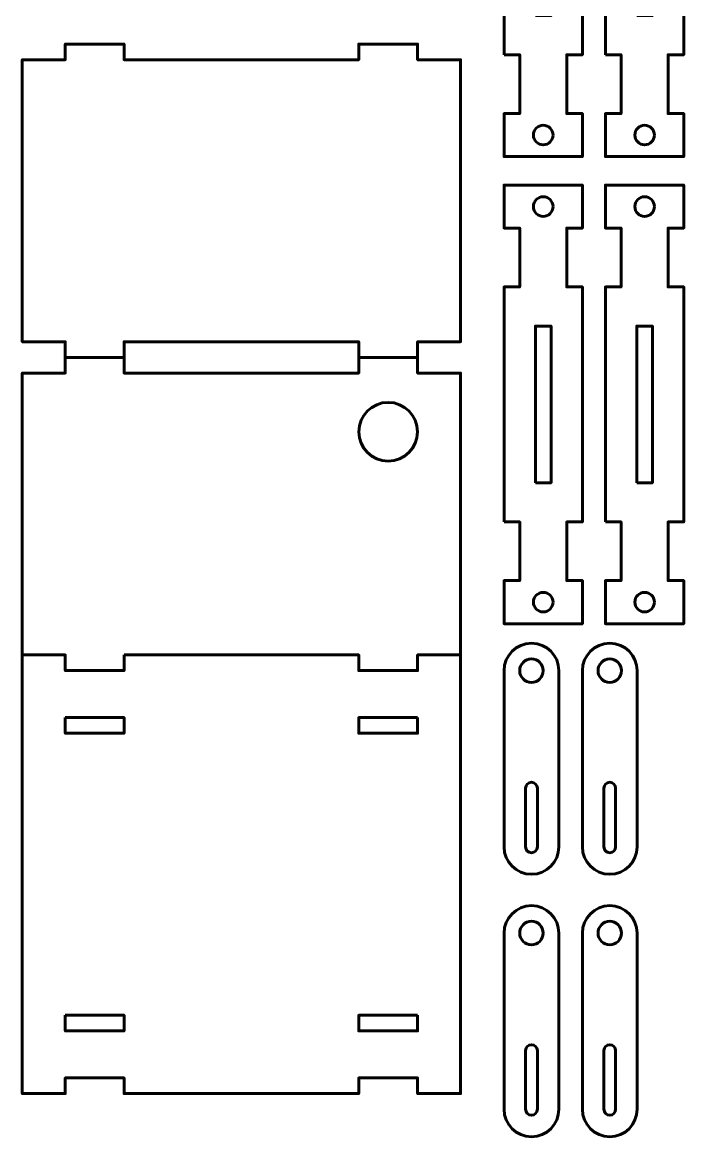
# Model space of a CAD drawing. Header units: millimetres. Extents: x -506 to -29, y -1445 to -43.
# Drawn here: x -198.1 to -29.1, y -1445 to -1160.5 of the extents above; entities that cross this region are included whole.
import ezdxf

# ---------------------------------------------------------------- set-up
doc = ezdxf.new("R2010")
doc.units = ezdxf.units.MM
doc.linetypes.add('K5LT_BASIC', pattern=[0])

# ---------------------------------------------------------------- blocks, each defined once
blk = doc.blocks.new('U12')
at = {"color": 150, "linetype": 'K5LT_BASIC', "lineweight": 60, "true_color": 0x0080ff}
for points in [[(-172.1, -1322.04), (-112.1, -1322.04), (-112.1, -1326.04), (-97.1, -1326.04), (-97.1, -1322.04), (-86.1, -1322.04), (-86.1, -1434.04), (-97.1, -1434.04), (-97.1, -1430.04), (-112.1, -1430.04), (-112.1, -1434.04), (-172.1, -1434.04), (-172.1, -1430.04), (-187.1, -1430.04), (-187.1, -1434.04), (-198.1, -1434.04), (-198.1, -1322.04), (-187.1, -1322.04), (-187.1, -1326.04), (-172.1, -1326.04)], [(-187.1, -1338.04), (-172.1, -1338.04), (-172.1, -1342.04), (-187.1, -1342.04)], [(-97.1, -1338.04), (-112.1, -1338.04), (-112.1, -1342.04), (-97.1, -1342.04)], [(-187.1, -1414.04), (-172.1, -1414.04), (-172.1, -1418.04), (-187.1, -1418.04)], [(-97.1, -1414.04), (-112.1, -1414.04), (-112.1, -1418.04), (-97.1, -1418.04)]]:
    blk.add_lwpolyline(points, close=True, dxfattribs=at)
blk = doc.blocks.new('U13')
at = {"color": 150, "linetype": 'K5LT_BASIC', "lineweight": 60, "true_color": 0x0080ff}
blk.add_lwpolyline([(-86.1, -1322.04), (-86.1, -1250.04), (-97.1, -1250.04), (-97.1, -1246.04), (-112.1, -1246.04), (-112.1, -1250.04), (-172.1, -1250.04), (-172.1, -1246.04), (-187.1, -1246.04), (-187.1, -1250.04), (-198.1, -1250.04), (-198.1, -1322.04)], dxfattribs=at)
blk.add_circle((-104.6, -1265.04), 7.5, dxfattribs=at)
blk = doc.blocks.new('U101')
at = {"color": 150, "linetype": 'K5LT_BASIC', "lineweight": 60, "true_color": 0x0080ff}
for points in [[(-74.98, -1168.78), (-74.98, -1108.78), (-70.98, -1108.78), (-70.98, -1093.78), (-74.98, -1093.78), (-74.98, -1082.78), (-54.98, -1082.78), (-54.98, -1093.78), (-58.98, -1093.78), (-58.98, -1108.78), (-54.98, -1108.78), (-54.98, -1168.78), (-58.98, -1168.78), (-58.98, -1183.78), (-54.98, -1183.78), (-54.98, -1194.78), (-74.98, -1194.78), (-74.98, -1183.78), (-70.98, -1183.78), (-70.98, -1168.78)], [(-66.98, -1158.78), (-66.98, -1118.78), (-62.98, -1118.78), (-62.98, -1158.78)]]:
    blk.add_lwpolyline(points, close=True, dxfattribs=at)
for centre in [(-64.98, -1088.28), (-64.98, -1189.28)]:
    blk.add_circle(centre, 2.5, dxfattribs=at)
blk = doc.blocks.new('U102')
at = {"color": 150, "linetype": 'K5LT_BASIC', "lineweight": 60, "true_color": 0x0080ff}
for points in [[(-74.98, -1288.04), (-74.98, -1228.04), (-70.98, -1228.04), (-70.98, -1213.04), (-74.98, -1213.04), (-74.98, -1202.04), (-54.98, -1202.04), (-54.98, -1213.04), (-58.98, -1213.04), (-58.98, -1228.04), (-54.98, -1228.04), (-54.98, -1288.04), (-58.98, -1288.04), (-58.98, -1303.04), (-54.98, -1303.04), (-54.98, -1314.04), (-74.98, -1314.04), (-74.98, -1303.04), (-70.98, -1303.04), (-70.98, -1288.04)], [(-66.98, -1278.04), (-66.98, -1238.04), (-62.98, -1238.04), (-62.98, -1278.04)]]:
    blk.add_lwpolyline(points, close=True, dxfattribs=at)
for centre in [(-64.98, -1207.54), (-64.98, -1308.54)]:
    blk.add_circle(centre, 2.5, dxfattribs=at)
blk = doc.blocks.new('U104')
at = {"color": 150, "linetype": 'K5LT_BASIC', "lineweight": 60, "true_color": 0x0080ff}
for points in [[(-49.07, -1168.78), (-49.07, -1108.78), (-45.07, -1108.78), (-45.07, -1093.78), (-49.07, -1093.78), (-49.07, -1082.78), (-29.07, -1082.78), (-29.07, -1093.78), (-33.07, -1093.78), (-33.07, -1108.78), (-29.07, -1108.78), (-29.07, -1168.78), (-33.07, -1168.78), (-33.07, -1183.78), (-29.07, -1183.78), (-29.07, -1194.78), (-49.07, -1194.78), (-49.07, -1183.78), (-45.07, -1183.78), (-45.07, -1168.78)], [(-41.07, -1158.78), (-41.07, -1118.78), (-37.07, -1118.78), (-37.07, -1158.78)]]:
    blk.add_lwpolyline(points, close=True, dxfattribs=at)
for centre in [(-39.07, -1088.28), (-39.07, -1189.28)]:
    blk.add_circle(centre, 2.5, dxfattribs=at)
blk = doc.blocks.new('U105')
at = {"color": 150, "linetype": 'K5LT_BASIC', "lineweight": 60, "true_color": 0x0080ff}
for points in [[(-49.07, -1288.04), (-49.07, -1228.04), (-45.07, -1228.04), (-45.07, -1213.04), (-49.07, -1213.04), (-49.07, -1202.04), (-29.07, -1202.04), (-29.07, -1213.04), (-33.07, -1213.04), (-33.07, -1228.04), (-29.07, -1228.04), (-29.07, -1288.04), (-33.07, -1288.04), (-33.07, -1303.04), (-29.07, -1303.04), (-29.07, -1314.04), (-49.07, -1314.04), (-49.07, -1303.04), (-45.07, -1303.04), (-45.07, -1288.04)], [(-41.07, -1278.04), (-41.07, -1238.04), (-37.07, -1238.04), (-37.07, -1278.04)]]:
    blk.add_lwpolyline(points, close=True, dxfattribs=at)
for centre in [(-39.07, -1207.54), (-39.07, -1308.54)]:
    blk.add_circle(centre, 2.5, dxfattribs=at)
blk = doc.blocks.new('U106')
at = {"color": 150, "linetype": 'K5LT_BASIC', "lineweight": 60, "true_color": 0x0080ff}
for points in [[(-74.98, -1326.04), (-74.98, -1371.04, 1), (-60.98, -1371.04), (-60.98, -1326.04, 1)], [(-70.98, -1326.04, -1), (-64.98, -1326.04, -1)], [(-69.48, -1356.04), (-69.48, -1371.04, 1), (-66.48, -1371.04), (-66.48, -1356.04, 1)]]:
    blk.add_lwpolyline(points, format="xyb", close=True, dxfattribs=at)
blk = doc.blocks.new('U107')
at = {"color": 150, "linetype": 'K5LT_BASIC', "lineweight": 60, "true_color": 0x0080ff}
for points in [[(-54.98, -1326.04), (-54.98, -1371.04, 1), (-40.98, -1371.04), (-40.98, -1326.04, 1)], [(-50.98, -1326.04, -1), (-44.98, -1326.04, -1)], [(-49.48, -1356.04), (-49.48, -1371.04, 1), (-46.48, -1371.04), (-46.48, -1356.04, 1)]]:
    blk.add_lwpolyline(points, format="xyb", close=True, dxfattribs=at)
blk = doc.blocks.new('U108')
at = {"color": 150, "linetype": 'K5LT_BASIC', "lineweight": 60, "true_color": 0x0080ff}
for points in [[(-74.98, -1393.04), (-74.98, -1438.04, 1), (-60.98, -1438.04), (-60.98, -1393.04, 1)], [(-70.98, -1393.04, -1), (-64.98, -1393.04, -1)], [(-69.48, -1423.04), (-69.48, -1438.04, 1), (-66.48, -1438.04), (-66.48, -1423.04, 1)]]:
    blk.add_lwpolyline(points, format="xyb", close=True, dxfattribs=at)
blk = doc.blocks.new('U109')
at = {"color": 150, "linetype": 'K5LT_BASIC', "lineweight": 60, "true_color": 0x0080ff}
for points in [[(-54.98, -1393.04), (-54.98, -1438.04, 1), (-40.98, -1438.04), (-40.98, -1393.04, 1)], [(-50.98, -1393.04, -1), (-44.98, -1393.04, -1)], [(-49.48, -1423.04), (-49.48, -1438.04, 1), (-46.48, -1438.04), (-46.48, -1423.04, 1)]]:
    blk.add_lwpolyline(points, format="xyb", close=True, dxfattribs=at)

msp = doc.modelspace()

# ---------------------------------------------------------------- linework, layer by layer
at = {"color": 150, "linetype": 'K5LT_BASIC', "lineweight": 60, "true_color": 0x0080ff}
for points in [[(-187.1, -1246.04), (-187.1, -1242.04), (-198.1, -1242.04), (-198.1, -1170.04), (-187.1, -1170.04), (-187.1, -1166.04), (-172.1, -1166.04), (-172.1, -1170.04), (-112.1, -1170.04), (-112.1, -1166.04), (-97.1, -1166.04), (-97.1, -1170.04), (-86.1, -1170.04), (-86.1, -1242.04), (-97.1, -1242.04), (-97.1, -1246.04)], [(-112.1, -1246.04), (-112.1, -1242.04), (-172.1, -1242.04), (-172.1, -1246.04)]]:
    msp.add_lwpolyline(points, dxfattribs=at)

# ---------------------------------------------------------------- block references
for name in ['U101', 'U104', 'U102', 'U105', 'U13', 'U106', 'U107', 'U12', 'U108', 'U109']:
    msp.add_blockref(name, (0, 0))

doc.saveas('drawing.dxf')
